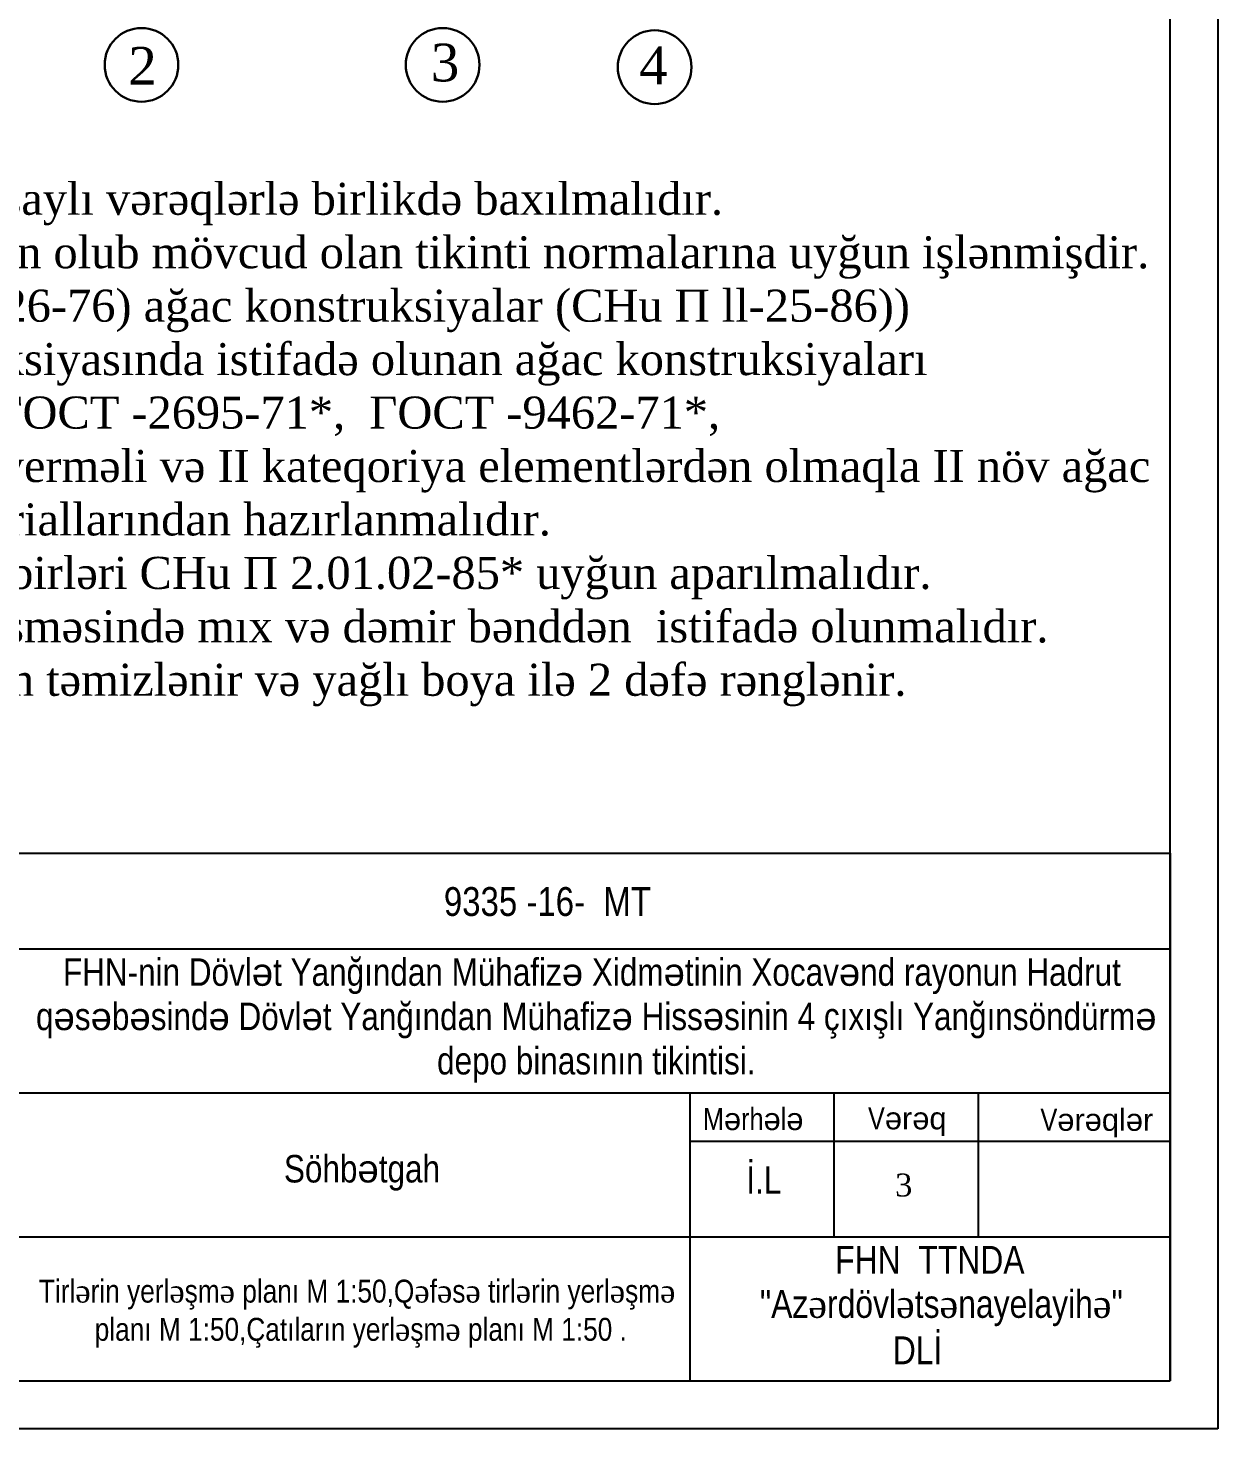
# Model space of a CAD drawing. Header units: millimetres. Extents: x 873544 to 1143527, y -837564 to -766512.
# Drawn here: x 991029 to 1004024, y -796644 to -781349 of the extents above; entities that cross this region are included whole.
import ezdxf

# ---------------------------------------------------------------- set-up
doc = ezdxf.new("R2010")
doc.units = ezdxf.units.MM
for name, color, linetype, lineweight in [('0_Ном._пера__7', 7, 'Continuous', 60), ('Him oxunun dairəsi', 240, 'Continuous', 30), ('Him oxunun yazisi', 7, 'Continuous', 5), ('stamp_Ном._пера__1', 7, 'Continuous', 5), ('Xarici razm.-1', 7, 'Continuous', 9), ('Yazı-1', 7, 'Continuous', 15), ('перегородка', 130, 'Continuous', 20)]:
    doc.layers.add(name, color=color, linetype=linetype, lineweight=lineweight)
doc.layers.add('Künc ştampının yazısı', color=7, linetype='Continuous')
doc.styles.add('style6', font='ARIALN.TTF', dxfattribs={"height": 300})
doc.styles.add('Times New  Roman', font='times.ttf')

# ---------------------------------------------------------------- blocks, each defined once
blk = doc.blocks.new('dsdvvvf')
at = {"lineweight": 25}
for p, q in [((987093, -639584), (987093, -669340)), ((987093, -669340), (944974, -669340))]:
    blk.add_line(p, q, dxfattribs=at)
at = {"lineweight": 25, "ltscale": 15}
for p, q in [((986569, -668816), (986569, -640108)), ((947069, -668816), (986569, -668816))]:
    blk.add_line(p, q, dxfattribs=at)
at = {"color": 0, "lineweight": 25, "ltscale": 15}
for p, q in [((967186, -663055), (986569, -663055)), ((986569, -663055), (986569, -668816)), ((973996, -664099), (986569, -664099)), ((973996, -665670), (986569, -665670)), ((981330, -668816), (981330, -665665)), ((982897, -665677), (982897, -667242)), ((984473, -665673), (984473, -667242)), ((981330, -666199), (986569, -666199)), ((973996, -667242), (986569, -667242))]:
    blk.add_line(p, q, dxfattribs=at)
at = {"color": 0, "lineweight": 5, "ltscale": 15}
blk.add_line((986506, -666199), (981330, -666199), dxfattribs=at)
at = {"lineweight": 25, "attachment_point": 1, "style": 'style6'}
for s, insert, char_height, width in [('M{\\fArial|b0|i0|c0|p34;ə}rh{\\fArial|b0|i0|c0|p34;ə}l{\\fArial|b0|i0|c0|p34;ə}', (981468, -665836), 240.98, 7282.72), ('V{\\fArial|b0|i0|c0|p34;ə\\fArial|b0|i0|c238|p34;r\\fArial|b0|i0|c0|p34;ə\\fArial|b0|i0|c238|p34;q}', (983271, -665828), 240.98, 7282.72), ('V{\\fArial|b0|i0|c0|p34;ə\\fArial|b0|i0|c238|p34;r\\fArial|b0|i0|c0|p34;ə\\fArial|b0|i0|c238|p34;ql\\fArial|b0|i0|c0|p34;ə\\fArial|b0|i0|c238|p34;r}', (985154, -665844), 240.982, 7282.72), ('{\\fArial Narrow|b0|i0|c238|p34;İ.L\\fArial Narrow|b0|i0|c186|p34;      }', (981942, -666471), 300, 10584.41)]:
    blk.add_mtext(s, dxfattribs=dict(at, insert=insert, char_height=char_height, width=width))
at = {"color": 0, "insert": (976893, -666349), "char_height": 300, "attachment_point": 1, "style": 'style6'}
blk.add_mtext_dynamic_manual_height_columns('{\\fArial Narrow|b0|i0|c238|p34;Söhb\\fArial|b0|i0|c238|p34;ə\\fArial Narrow|b0|i0|c238|p34;tgah}', width=9709.14, gutter_width=1, heights=[0], dxfattribs=at)
at = {"color": 7, "ltscale": 15, "insert": (982525, -667342), "char_height": 303.85, "attachment_point": 1, "style": 'style6'}
blk.add_mtext('  {\\fArial Narrow|b0|i0|c238|p34;  FHN  TTNDA}', dxfattribs=at)
at = {"layer": '0_Ном._пера__7', "linetype": 'Continuous', "insert": (980256, -664881), "char_height": 300, "width": 13776.74, "attachment_point": 5, "line_spacing_factor": 0.967685, "style": 'style6'}
blk.add_mtext('{\\fArial Narrow|b0|i0|c238|p34;FHN-nin Dövl\\fArial|b0|i0|c238|p38;ə\\fArial Narrow|b0|i0|c238|p34;t Yanğından Mühafiz\\fArial|b0|i0|c238|p38;ə\\fArial Narrow|b0|i0|c238|p34; Xidm\\fArial|b0|i0|c238|p38;ə\\fArial Narrow|b0|i0|c238|p34;tinin} {\\fArial Narrow|b0|i0|c238|p34;Xocav\\fArial|b0|i0|c238|p38;ə\\fArial Narrow|b0|i0|c238|p34;nd rayonun Hadrut\\P q\\fArial|b0|i0|c238|p38;ə\\fArial Narrow|b0|i0|c238|p34;s\\fArial|b0|i0|c238|p38;ə\\fArial Narrow|b0|i0|c238|p34;b\\fArial|b0|i0|c238|p38;ə\\fArial Narrow|b0|i0|c238|p34;sind\\fArial|b0|i0|c238|p38;ə\\fArial Narrow|b0|i0|c238|p34; Dövl\\fArial|b0|i0|c238|p38;ə\\fArial Narrow|b0|i0|c238|p34;t Yanğından Mühafiz\\fArial|b0|i0|c238|p38;ə\\fArial Narrow|b0|i0|c238|p34; Hiss\\fArial|b0|i0|c238|p38;ə\\fArial Narrow|b0|i0|c238|p34;sinin 4 çıxışlı Yanğınsöndürm\\fArial|b0|i0|c238|p38;ə\\P\\fArial Narrow|b0|i0|c238|p34; depo binasının tikintisi}.', dxfattribs=at)
at = {"layer": 'stamp_Ном._пера__1', "linetype": 'Continuous', "insert": (979720, -663584), "char_height": 314.32, "attachment_point": 5, "style": 'style6'}
blk.add_mtext('\\A1; {\\fArial Narrow|b0|i0|c238|p34;9335} -1{\\fArial Narrow|b0|i0|c238|p34;6}-  MT', dxfattribs=at)
at = {"layer": 'перегородка', "color": 7, "ltscale": 15, "insert": (982090, -667823), "char_height": 303.846, "width": 10253.08, "attachment_point": 1, "style": 'style6'}
blk.add_mtext('"{\\fArial Narrow|b0|i0|c238|p34;Az\\fTimes New Roman|b0|i0|c238|p18;ə\\fArial Narrow|b0|i0|c238|p34;rdövl\\fTimes New Roman|b0|i0|c238|p18;ə\\fArial Narrow|b0|i0|c238|p34;ts\\fTimes New Roman|b0|i0|c238|p18;ə\\fArial Narrow|b0|i0|c238|p34;nayelayih\\fTimes New Roman|b0|i0|c238|p18;ə\\fArial Narrow|b0|i0|c238|p34;"\\P              } {\\fArial Narrow|b0|i0|c238|p34;DLİ}', dxfattribs=at)

msp = doc.modelspace()

# ---------------------------------------------------------------- linework, layer by layer
at = {"layer": 'Him oxunun dairəsi'}
for centre in [(992268.7, -781750.8), (995557.1, -781750.8), (997872.1, -781776.1)]:
    msp.add_circle(centre, 402.2, dxfattribs=at)

# ---------------------------------------------------------------- block references
at = {"layer": 'Xarici razm.-1', "color": 131}
msp.add_blockref('dsdvvvf', (16931.3, -127303.4), dxfattribs=at)

# ---------------------------------------------------------------- texts
at = {"layer": 'Him oxunun yazisi', "linetype": 'Continuous', "lineweight": 15, "char_height": 412.5, "attachment_point": 5, "style": 'Times New  Roman'}
for s, insert in [('2', (992279.8, -781761.6)), ('3', (995583.5, -781728.3)), ('4', (997858.6, -781757.6))]:
    msp.add_mtext(s, dxfattribs=dict(at, insert=insert))
at = {"layer": 'Künc ştampının yazısı', "insert": (1000592.7, -793981.6), "char_height": 250, "attachment_point": 5, "style": 'Times New  Roman'}
msp.add_mtext('{\\fTimes New Roman|b0|i0|c238|p18;3}', dxfattribs=at)
at = {"layer": 'Künc ştampının yazısı', "lineweight": 9, "insert": (994623.7, -795385.7), "char_height": 250, "attachment_point": 5, "style": 'style6'}
msp.add_mtext('Tirl{\\fTimes New Roman|b0|i0|c238|p18;ə}rin yerl{\\fTimes New Roman|b0|i0|c238|p18;ə\\fArial Narrow|b0|i0|c238|p34;şm\\fTimes New Roman|b0|i0|c238|p18;ə\\fArial Narrow|b0|i0|c238|p34; planı M 1}:{\\fArial Narrow|b0|i0|c238|p34;50,Q\\fTimes New Roman|b0|i0|c238|p18;ə\\fArial Narrow|b0|i0|c238|p34;f\\fTimes New Roman|b0|i0|c238|p18;ə\\fArial Narrow|b0|i0|c238|p34;s\\fTimes New Roman|b0|i0|c238|p18;ə\\fArial Narrow|b0|i0|c238|p34; t}irl{\\fTimes New Roman|b0|i0|c238|p18;ə}rin yerl{\\fTimes New Roman|b0|i0|c238|p18;ə\\fArial Narrow|b0|i0|c238|p34;şm\\fTimes New Roman|b0|i0|c238|p18;ə\\fArial Narrow|b0|i0|c238|p34;\\P planı M 1}:{\\fArial Narrow|b0|i0|c238|p34;50,Çatıların} yerl{\\fTimes New Roman|b0|i0|c238|p18;ə\\fArial Narrow|b0|i0|c238|p34;şm\\fTimes New Roman|b0|i0|c238|p18;ə\\fArial Narrow|b0|i0|c238|p34; planı M 1}:{\\fArial Narrow|b0|i0|c238|p34;50 }.', dxfattribs=at)
at = {"layer": 'Yazı-1', "lineweight": 9, "insert": (992996.8, -785896.1), "char_height": 350, "attachment_point": 5, "style": 'Times New  Roman'}
msp.add_mtext('{\\fTimes New Roman|b0|i0|c238|p18;1. Bu vərəq 2,4 saylı vərəqlərlə birlikdə baxılmalıdır.\\P2. Dam örtüyü, ağac konstruksiyalardan olub} {\\fTimes New Roman|b0|i0|c238|p18;mövcud olan tikinti normalarına uyğun işlənmişdir. }\\P   ({\\fTimes New Roman|b0|i0|c238|p18;dam örtüyü (CHu }П {\\fTimes New Roman|b0|i0|c238|p18;ll-26-76) ağac konstruksiyalar (CHu }П {\\fTimes New Roman|b0|i0|c238|p18;ll-25-86)}){\\fTimes New Roman|b0|i0|c238|p18; \\P3. Dam örtüyünün konstruksiyasında istifadə olunan ağac konstruksiyaları\\P}ГОСТ{\\fTimes New Roman|b0|i0|c238|p18; -8486*, }ГОСТ{\\fTimes New Roman|b0|i0|c238|p18; -2695-71*,  }ГОСТ{\\fTimes New Roman|b0|i0|c238|p18; -9462-71*,\\P}ГОСТ{\\fTimes New Roman|b0|i0|c238|p18; -24454-80E  tələblərinə cavab verməli və II kateqoriya elementlərdən olmaqla II növ ağac\\P    materiallarından hazırlanmalıdır.\\P4. Ya}n{\\fTimes New Roman|b0|i0|c238|p18;ğından mühafizə tədbirləri CHu }П {\\fTimes New Roman|b0|i0|c238|p18;2.01.02-85* uyğun aparılmalıdır.\\P5. Ağac konstruksiyalarının birləşməsində mıx və dəmir bənddən  istifadə olunmalıdır.\\P6. Metal elementlər pasdan təmizlənir }v{\\fTimes New Roman|b0|i0|c238|p18;ə yağlı boya ilə 2 dəfə rənglənir.}', dxfattribs=at)

doc.saveas('drawing.dxf')
